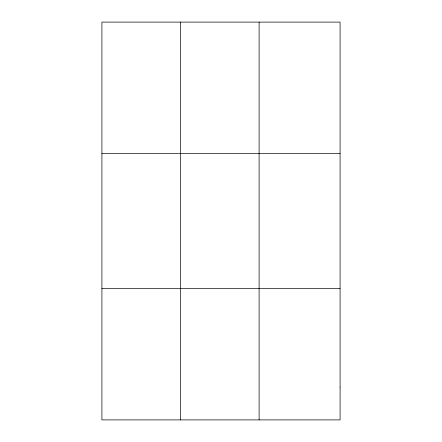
<?xml version="1.0" encoding="UTF-8"?>
<svg xmlns="http://www.w3.org/2000/svg" width="442" height="442" viewBox="0 0 442 442"><rect width="100%" height="100%" fill="white"/><g stroke="black" fill="none" stroke-linecap="round" stroke-linejoin="round"><path stroke-width="0.66" d="M180.513 22.1L180.513 419.9M259.106 22.1L259.106 419.9M101.914 153.374L340.086 153.374M101.914 288.626L340.086 288.626M340.086 387.082L340.086 419.9L101.914 419.9L101.914 22.1L340.086 22.1L340.086 387.082"/></g></svg>
